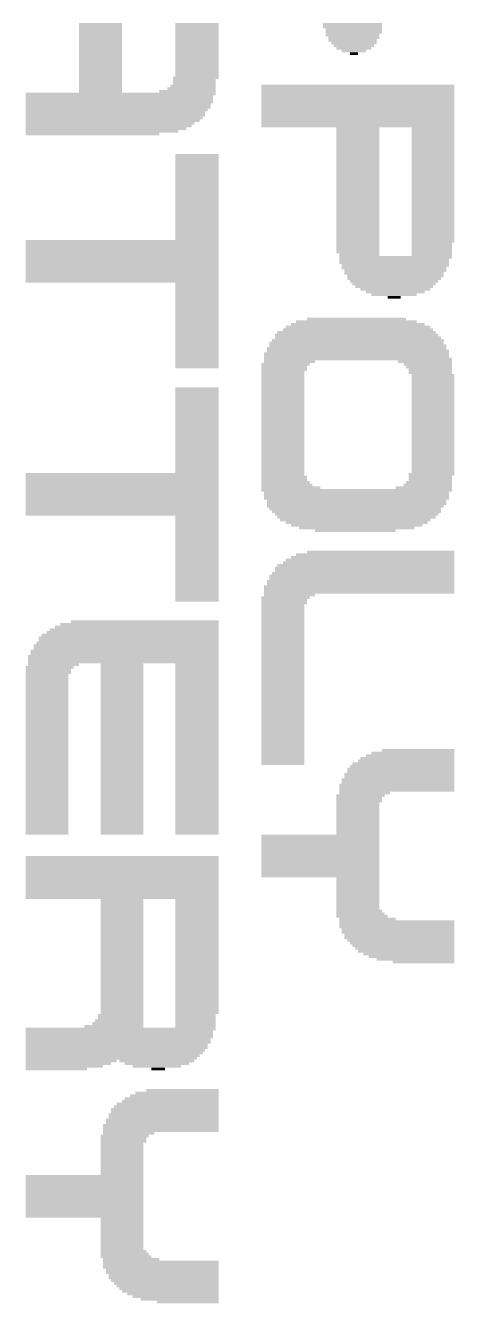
# Model space of a CAD drawing. Extents: x -50 to 50, y -28 to 28.
# Drawn here: x 28.35 to 31.74, y -10.15 to -0.05 of the extents above; entities that cross this region are included whole.
import ezdxf

# ---------------------------------------------------------------- set-up
doc = ezdxf.new("R2010")
doc.units = 0
doc.layers.add('200', color=132, linetype='CONTINUOUS')

# ---------------------------------------------------------------- blocks, each defined once
blk = doc.blocks.new('RECT')
blk.add_solid([(-0.5, -0.5), (0.5, -0.5), (-0.5, 0.5), (0.5, 0.5)])

msp = doc.modelspace()

# ---------------------------------------------------------------- block references
at = {"layer": '200'}
for p, xscale, yscale in [((28.9458, -0.0423), 0.3404, 0.0211), ((28.9458, -0.0635), 0.3404, 0.0213), ((28.9458, -0.0847), 0.3404, 0.0211), ((28.9458, -0.1058), 0.3404, 0.0211), ((29.7078, -0.0423), 0.3404, 0.0211), ((29.7078, -0.0635), 0.3404, 0.0213), ((29.7078, -0.0847), 0.3404, 0.0211), ((29.7078, -0.1058), 0.3404, 0.0211), ((30.9359, -0.0423), 0.4648, 0.0211), ((30.9359, -0.0635), 0.4648, 0.0213), ((30.9461, -0.0847), 0.4445, 0.0211), ((30.9461, -0.1058), 0.4445, 0.0211), ((28.9458, -0.127), 0.3404, 0.0213), ((28.9458, -0.1482), 0.3404, 0.0211), ((28.9458, -0.1693), 0.3404, 0.0211), ((28.9458, -0.1905), 0.3404, 0.0213), ((28.9458, -0.2117), 0.3404, 0.0211), ((29.7078, -0.127), 0.3404, 0.0213), ((29.7078, -0.1482), 0.3404, 0.0211), ((29.7078, -0.1693), 0.3404, 0.0211), ((29.7078, -0.1905), 0.3404, 0.0213), ((29.7078, -0.2117), 0.3404, 0.0211), ((30.9359, -0.127), 0.4242, 0.0213), ((30.9461, -0.1482), 0.4039, 0.0211), ((30.9347, -0.1693), 0.381, 0.0211), ((30.9461, -0.1905), 0.3581, 0.0213), ((30.9461, -0.2117), 0.3175, 0.0211), ((28.9458, -0.2328), 0.3404, 0.0211), ((28.9458, -0.254), 0.3404, 0.0213), ((28.9458, -0.2752), 0.3404, 0.0211), ((28.9458, -0.2963), 0.3404, 0.0211), ((29.7078, -0.2328), 0.3404, 0.0211), ((29.7078, -0.254), 0.3404, 0.0213), ((29.7078, -0.2752), 0.3404, 0.0211), ((29.7078, -0.2963), 0.3404, 0.0211), ((30.9461, -0.2328), 0.2769, 0.0211), ((30.9461, -0.254), 0.1905, 0.0213), ((30.9461, -0.2752), 0.0635, 0.0211), ((28.9458, -0.3175), 0.3404, 0.0213), ((28.9458, -0.3387), 0.3404, 0.0211), ((28.9458, -0.3598), 0.3404, 0.0211), ((28.9458, -0.381), 0.3404, 0.0213), ((28.9458, -0.4022), 0.3404, 0.0211), ((29.7078, -0.3175), 0.3404, 0.0213), ((29.7078, -0.3387), 0.3404, 0.0211), ((29.7078, -0.3598), 0.3404, 0.0211), ((29.7078, -0.381), 0.3404, 0.0213), ((29.7078, -0.4022), 0.3404, 0.0211), ((28.9458, -0.4233), 0.3404, 0.0211), ((28.9458, -0.4445), 0.3404, 0.0213), ((28.9458, -0.4657), 0.3404, 0.0211), ((28.9458, -0.4868), 0.3404, 0.0211), ((28.9458, -0.508), 0.3404, 0.0213), ((29.6977, -0.4657), 0.3607, 0.0211), ((29.6863, -0.4868), 0.3378, 0.0211), ((29.6863, -0.508), 0.3378, 0.0213), ((29.7078, -0.4233), 0.3404, 0.0211), ((29.7078, -0.4445), 0.3404, 0.0213), ((29.0944, -0.6138), 1.4808, 0.0211), ((29.1046, -0.5927), 1.5011, 0.0211), ((28.9458, -0.5292), 0.3404, 0.0211), ((28.9458, -0.5503), 0.3404, 0.0211), ((28.9458, -0.5715), 0.3404, 0.0213), ((29.6329, -0.5715), 0.4445, 0.0213), ((29.6647, -0.5503), 0.381, 0.0211), ((29.6761, -0.5292), 0.3581, 0.0211), ((30.9778, -0.5292), 1.524, 0.0211), ((30.9778, -0.5503), 1.524, 0.0211), ((30.9778, -0.5715), 1.524, 0.0213), ((30.9778, -0.5927), 1.524, 0.0211), ((30.9778, -0.6138), 1.524, 0.0211), ((29.0944, -0.635), 1.4808, 0.0213), ((29.0944, -0.6562), 1.4808, 0.0211), ((29.0843, -0.6773), 1.4605, 0.0211), ((29.0843, -0.6985), 1.4605, 0.0213), ((30.9778, -0.635), 1.524, 0.0213), ((30.9778, -0.6562), 1.524, 0.0211), ((30.9778, -0.6773), 1.524, 0.0211), ((30.9778, -0.6985), 1.524, 0.0213), ((29.0728, -0.7197), 1.4376, 0.0211), ((29.0525, -0.7832), 1.397, 0.0211), ((29.0627, -0.7408), 1.4173, 0.0211), ((29.0627, -0.762), 1.4173, 0.0213), ((29.0411, -0.8043), 1.3741, 0.0211), ((30.9778, -0.7197), 1.524, 0.0211), ((30.9778, -0.7408), 1.524, 0.0211), ((30.9778, -0.762), 1.524, 0.0213), ((30.9778, -0.7832), 1.524, 0.0211), ((30.9778, -0.8043), 1.524, 0.0211), ((29.0093, -0.8467), 1.3106, 0.0211), ((28.989, -0.8678), 1.27, 0.0211), ((28.8823, -0.9102), 1.0566, 0.0211), ((29.0208, -0.8255), 1.3335, 0.0213), ((28.9573, -0.889), 1.2065, 0.0213), ((30.9778, -0.8255), 1.524, 0.0213), ((30.9778, -0.8467), 1.524, 0.0211), ((30.9778, -0.8678), 0.3404, 0.0211), ((30.9778, -0.889), 0.3404, 0.0213), ((30.9778, -0.9102), 0.3404, 0.0211), ((31.5709, -0.8678), 0.3378, 0.0211), ((31.5709, -0.889), 0.3378, 0.0213), ((31.5709, -0.9102), 0.3378, 0.0211), ((30.9778, -0.9313), 0.3404, 0.0211), ((30.9778, -0.9525), 0.3404, 0.0213), ((30.9778, -0.9737), 0.3404, 0.0211), ((30.9778, -0.9948), 0.3404, 0.0211), ((30.9778, -1.016), 0.3404, 0.0213), ((31.5709, -0.9313), 0.3378, 0.0211), ((31.5709, -0.9525), 0.3378, 0.0213), ((31.5709, -0.9737), 0.3378, 0.0211), ((31.5709, -0.9948), 0.3378, 0.0211), ((31.5709, -1.016), 0.3378, 0.0213), ((29.7078, -1.0795), 0.3404, 0.0213), ((29.7078, -1.1007), 0.3404, 0.0211), ((30.9778, -1.0372), 0.3404, 0.0211), ((30.9778, -1.0583), 0.3404, 0.0211), ((30.9778, -1.0795), 0.3404, 0.0213), ((30.9778, -1.1007), 0.3404, 0.0211), ((31.5709, -1.0372), 0.3378, 0.0211), ((31.5709, -1.0583), 0.3378, 0.0211), ((31.5709, -1.0795), 0.3378, 0.0213), ((31.5709, -1.1007), 0.3378, 0.0211), ((29.7078, -1.1218), 0.3404, 0.0211), ((29.7078, -1.143), 0.3404, 0.0213), ((29.7078, -1.1642), 0.3404, 0.0211), ((29.7078, -1.1853), 0.3404, 0.0211), ((29.7078, -1.2065), 0.3404, 0.0213), ((30.9778, -1.1218), 0.3404, 0.0211), ((30.9778, -1.143), 0.3404, 0.0213), ((30.9778, -1.1642), 0.3404, 0.0211), ((30.9778, -1.1853), 0.3404, 0.0211), ((30.9778, -1.2065), 0.3404, 0.0213), ((31.5709, -1.1218), 0.3378, 0.0211), ((31.5709, -1.143), 0.3378, 0.0213), ((31.5709, -1.1642), 0.3378, 0.0211), ((31.5709, -1.1853), 0.3378, 0.0211), ((31.5709, -1.2065), 0.3378, 0.0213), ((29.7078, -1.2277), 0.3404, 0.0211), ((29.7078, -1.2488), 0.3404, 0.0211), ((29.7078, -1.27), 0.3404, 0.0213), ((29.7078, -1.2912), 0.3404, 0.0211), ((29.7078, -1.3123), 0.3404, 0.0211), ((30.9778, -1.2277), 0.3404, 0.0211), ((30.9778, -1.2488), 0.3404, 0.0211), ((30.9778, -1.27), 0.3404, 0.0213), ((30.9778, -1.2912), 0.3404, 0.0211), ((30.9778, -1.3123), 0.3404, 0.0211), ((31.5709, -1.2277), 0.3378, 0.0211), ((31.5709, -1.2488), 0.3378, 0.0211), ((31.5709, -1.27), 0.3378, 0.0213), ((31.5709, -1.2912), 0.3378, 0.0211), ((31.5709, -1.3123), 0.3378, 0.0211), ((29.7078, -1.3335), 0.3404, 0.0213), ((29.7078, -1.3547), 0.3404, 0.0211), ((29.7078, -1.3758), 0.3404, 0.0211), ((29.7078, -1.397), 0.3404, 0.0213), ((29.7078, -1.4182), 0.3404, 0.0211), ((30.9778, -1.3335), 0.3404, 0.0213), ((30.9778, -1.3547), 0.3404, 0.0211), ((30.9778, -1.3758), 0.3404, 0.0211), ((30.9778, -1.397), 0.3404, 0.0213), ((30.9778, -1.4182), 0.3404, 0.0211), ((31.5709, -1.3335), 0.3378, 0.0213), ((31.5709, -1.3547), 0.3378, 0.0211), ((31.5709, -1.3758), 0.3378, 0.0211), ((31.5709, -1.397), 0.3378, 0.0213), ((31.5709, -1.4182), 0.3378, 0.0211), ((29.7078, -1.4393), 0.3404, 0.0211), ((29.7078, -1.4605), 0.3404, 0.0213), ((29.7078, -1.4817), 0.3404, 0.0211), ((29.7078, -1.5028), 0.3404, 0.0211), ((29.7078, -1.524), 0.3404, 0.0213), ((30.9778, -1.4393), 0.3404, 0.0211), ((30.9778, -1.4605), 0.3404, 0.0213), ((30.9778, -1.4817), 0.3404, 0.0211), ((30.9778, -1.5028), 0.3404, 0.0211), ((30.9778, -1.524), 0.3404, 0.0213), ((31.5709, -1.4393), 0.3378, 0.0211), ((31.5709, -1.4605), 0.3378, 0.0213), ((31.5709, -1.4817), 0.3378, 0.0211), ((31.5709, -1.5028), 0.3378, 0.0211), ((31.5709, -1.524), 0.3378, 0.0213), ((29.7078, -1.5452), 0.3404, 0.0211), ((29.7078, -1.5663), 0.3404, 0.0211), ((29.7078, -1.5875), 0.3404, 0.0213), ((29.7078, -1.6087), 0.3404, 0.0211), ((30.9778, -1.5452), 0.3404, 0.0211), ((30.9778, -1.5663), 0.3404, 0.0211), ((30.9778, -1.5875), 0.3404, 0.0213), ((30.9778, -1.6087), 0.3404, 0.0211), ((31.5709, -1.5452), 0.3378, 0.0211), ((31.5709, -1.5663), 0.3378, 0.0211), ((31.5709, -1.5875), 0.3378, 0.0213), ((31.5709, -1.6087), 0.3378, 0.0211), ((29.7078, -1.6298), 0.3404, 0.0211), ((29.7078, -1.651), 0.3404, 0.0213), ((29.7078, -1.6722), 0.3404, 0.0211), ((29.7078, -1.6933), 0.3404, 0.0211), ((29.7078, -1.7145), 0.3404, 0.0213), ((30.9778, -1.6298), 0.3404, 0.0211), ((30.9778, -1.651), 0.3404, 0.0213), ((30.9778, -1.6722), 0.3404, 0.0211), ((30.9778, -1.6933), 0.3404, 0.0211), ((30.9778, -1.7145), 0.3404, 0.0213), ((31.5709, -1.6298), 0.3378, 0.0211), ((31.5709, -1.651), 0.3378, 0.0213), ((31.5709, -1.6722), 0.3378, 0.0211), ((31.5709, -1.6933), 0.3378, 0.0211), ((31.5709, -1.7145), 0.3378, 0.0213), ((29.116, -1.7568), 1.524, 0.0211), ((29.116, -1.778), 1.524, 0.0213), ((29.116, -1.7992), 1.524, 0.0211), ((29.116, -1.8203), 1.524, 0.0211), ((29.7078, -1.7357), 0.3404, 0.0211), ((30.9778, -1.7357), 0.3404, 0.0211), ((30.9778, -1.7568), 0.3404, 0.0211), ((30.9778, -1.778), 0.3404, 0.0213), ((30.9778, -1.7992), 0.3404, 0.0211), ((30.9778, -1.8203), 0.3404, 0.0211), ((31.5709, -1.7357), 0.3378, 0.0211), ((31.5709, -1.7568), 0.3378, 0.0211), ((31.5608, -1.778), 0.3175, 0.0213), ((31.5608, -1.7992), 0.3175, 0.0211), ((31.5608, -1.8203), 0.3175, 0.0211), ((29.116, -1.8415), 1.524, 0.0213), ((29.116, -1.8627), 1.524, 0.0211), ((29.116, -1.8838), 1.524, 0.0211), ((29.116, -1.905), 1.524, 0.0213), ((29.116, -1.9262), 1.524, 0.0211), ((30.9778, -1.8415), 0.3404, 0.0213), ((30.9893, -1.8627), 0.3175, 0.0211), ((31.275, -1.8838), 0.889, 0.0211), ((31.2636, -1.905), 0.8661, 0.0213), ((31.2636, -1.9262), 0.8661, 0.0211), ((31.5608, -1.8415), 0.3175, 0.0213), ((31.5608, -1.8627), 0.3175, 0.0211), ((29.116, -1.9473), 1.524, 0.0211), ((29.116, -1.9685), 1.524, 0.0213), ((29.116, -1.9897), 1.524, 0.0211), ((29.116, -2.0108), 1.524, 0.0211), ((31.2738, -1.9473), 0.8458, 0.0211), ((31.2636, -1.9685), 0.8255, 0.0213), ((31.2738, -1.9897), 0.8052, 0.0211), ((31.2636, -2.0108), 0.7849, 0.0211), ((29.116, -2.032), 1.524, 0.0213), ((29.116, -2.0532), 1.524, 0.0211), ((29.116, -2.0743), 1.524, 0.0211), ((29.7078, -2.0955), 0.3404, 0.0213), ((29.7078, -2.1167), 0.3404, 0.0211), ((31.275, -2.032), 0.762, 0.0213), ((31.2636, -2.0532), 0.7391, 0.0211), ((31.2636, -2.0743), 0.6985, 0.0211), ((31.2636, -2.0955), 0.6579, 0.0213), ((31.2636, -2.1167), 0.6121, 0.0211), ((29.7078, -2.1378), 0.3404, 0.0211), ((29.7078, -2.159), 0.3404, 0.0213), ((29.7078, -2.1802), 0.3404, 0.0211), ((29.7078, -2.2013), 0.3404, 0.0211), ((29.7078, -2.2225), 0.3404, 0.0213), ((31.2738, -2.1378), 0.5512, 0.0211), ((31.2738, -2.159), 0.4648, 0.0213), ((31.2636, -2.1802), 0.3581, 0.0211), ((31.2636, -2.2013), 0.1041, 0.0211), ((29.7078, -2.2437), 0.3404, 0.0211), ((29.7078, -2.2648), 0.3404, 0.0211), ((29.7078, -2.286), 0.3404, 0.0213), ((29.7078, -2.3072), 0.3404, 0.0211), ((29.7078, -2.3283), 0.3404, 0.0211), ((29.7078, -2.3495), 0.3404, 0.0213), ((29.7078, -2.3707), 0.3404, 0.0211), ((29.7078, -2.3918), 0.3404, 0.0211), ((29.7078, -2.413), 0.3404, 0.0213), ((30.9778, -2.413), 1.0566, 0.0213), ((30.9664, -2.3918), 0.9525, 0.0211), ((30.9677, -2.3707), 0.7823, 0.0211), ((29.7078, -2.4342), 0.3404, 0.0211), ((29.7078, -2.4553), 0.3404, 0.0211), ((29.7078, -2.4765), 0.3404, 0.0213), ((29.7078, -2.4977), 0.3404, 0.0211), ((29.7078, -2.5188), 0.3404, 0.0211), ((30.9677, -2.4977), 1.2903, 0.0211), ((30.9778, -2.5188), 1.3106, 0.0211), ((30.9677, -2.4765), 1.2497, 0.0213), ((30.9778, -2.4553), 1.1836, 0.0211), ((30.9778, -2.4342), 1.143, 0.0211), ((29.7078, -2.54), 0.3404, 0.0213), ((29.7078, -2.5612), 0.3404, 0.0211), ((29.7078, -2.5823), 0.3404, 0.0211), ((29.7078, -2.6035), 0.3404, 0.0213), ((29.7078, -2.6247), 0.3404, 0.0211), ((30.9778, -2.6247), 1.4376, 0.0211), ((30.9677, -2.6035), 1.4173, 0.0213), ((30.9778, -2.5823), 1.397, 0.0211), ((30.9677, -2.5612), 1.3767, 0.0211), ((30.9778, -2.54), 1.3564, 0.0213), ((29.7078, -2.6458), 0.3404, 0.0211), ((29.7078, -2.667), 0.3404, 0.0213), ((29.7078, -2.6882), 0.3404, 0.0211), ((29.7078, -2.7093), 0.3404, 0.0211), ((29.7078, -2.7305), 0.3404, 0.0213), ((30.4063, -2.7305), 0.381, 0.0213), ((30.9664, -2.6458), 1.4605, 0.0211), ((30.9664, -2.667), 1.4605, 0.0213), ((30.9778, -2.6882), 1.4834, 0.0211), ((30.4381, -2.7093), 0.4039, 0.0211), ((31.5074, -2.7093), 0.4242, 0.0211), ((31.529, -2.7305), 0.381, 0.0213), ((29.7078, -2.7517), 0.3404, 0.0211), ((30.3962, -2.7517), 0.3607, 0.0211), ((30.3962, -2.7728), 0.3607, 0.0211), ((30.3848, -2.794), 0.3378, 0.0213), ((30.3848, -2.8152), 0.3378, 0.0211), ((30.3848, -2.8363), 0.3378, 0.0211), ((31.5392, -2.7517), 0.3607, 0.0211), ((31.5493, -2.7728), 0.3404, 0.0211), ((31.5493, -2.794), 0.3404, 0.0213), ((31.5709, -2.8152), 0.3378, 0.0211), ((31.5709, -2.8363), 0.3378, 0.0211), ((29.7078, -2.921), 0.3404, 0.0213), ((30.3848, -2.8575), 0.3378, 0.0213), ((30.3848, -2.8787), 0.3378, 0.0211), ((30.3848, -2.8998), 0.3378, 0.0211), ((30.3848, -2.921), 0.3378, 0.0213), ((31.5709, -2.8575), 0.3378, 0.0213), ((31.5709, -2.8787), 0.3378, 0.0211), ((31.5709, -2.8998), 0.3378, 0.0211), ((31.5709, -2.921), 0.3378, 0.0213), ((29.7078, -2.9422), 0.3404, 0.0211), ((29.7078, -2.9633), 0.3404, 0.0211), ((29.7078, -2.9845), 0.3404, 0.0213), ((29.7078, -3.0057), 0.3404, 0.0211), ((29.7078, -3.0268), 0.3404, 0.0211), ((30.3848, -2.9422), 0.3378, 0.0211), ((30.3848, -2.9633), 0.3378, 0.0211), ((30.3848, -2.9845), 0.3378, 0.0213), ((30.3848, -3.0057), 0.3378, 0.0211), ((30.3848, -3.0268), 0.3378, 0.0211), ((31.5709, -2.9422), 0.3378, 0.0211), ((31.5709, -2.9633), 0.3378, 0.0211), ((31.5709, -2.9845), 0.3378, 0.0213), ((31.5709, -3.0057), 0.3378, 0.0211), ((31.5709, -3.0268), 0.3378, 0.0211), ((29.7078, -3.048), 0.3404, 0.0213), ((29.7078, -3.0692), 0.3404, 0.0211), ((29.7078, -3.0903), 0.3404, 0.0211), ((29.7078, -3.1115), 0.3404, 0.0213), ((29.7078, -3.1327), 0.3404, 0.0211), ((30.3848, -3.048), 0.3378, 0.0213), ((30.3848, -3.0692), 0.3378, 0.0211), ((30.3848, -3.0903), 0.3378, 0.0211), ((30.3848, -3.1115), 0.3378, 0.0213), ((30.3848, -3.1327), 0.3378, 0.0211), ((31.5709, -3.048), 0.3378, 0.0213), ((31.5709, -3.0692), 0.3378, 0.0211), ((31.5709, -3.0903), 0.3378, 0.0211), ((31.5709, -3.1115), 0.3378, 0.0213), ((31.5709, -3.1327), 0.3378, 0.0211), ((29.7078, -3.1538), 0.3404, 0.0211), ((29.7078, -3.175), 0.3404, 0.0213), ((29.7078, -3.1962), 0.3404, 0.0211), ((29.7078, -3.2173), 0.3404, 0.0211), ((29.7078, -3.2385), 0.3404, 0.0213), ((30.3848, -3.1538), 0.3378, 0.0211), ((30.3848, -3.175), 0.3378, 0.0213), ((30.3848, -3.1962), 0.3378, 0.0211), ((30.3848, -3.2173), 0.3378, 0.0211), ((30.3848, -3.2385), 0.3378, 0.0213), ((31.5709, -3.1538), 0.3378, 0.0211), ((31.5709, -3.175), 0.3378, 0.0213), ((31.5709, -3.1962), 0.3378, 0.0211), ((31.5709, -3.2173), 0.3378, 0.0211), ((31.5709, -3.2385), 0.3378, 0.0213), ((29.7078, -3.2597), 0.3404, 0.0211), ((29.7078, -3.2808), 0.3404, 0.0211), ((29.7078, -3.302), 0.3404, 0.0213), ((29.7078, -3.3232), 0.3404, 0.0211), ((30.3848, -3.2597), 0.3378, 0.0211), ((30.3848, -3.2808), 0.3378, 0.0211), ((30.3848, -3.302), 0.3378, 0.0213), ((30.3848, -3.3232), 0.3378, 0.0211), ((31.5709, -3.2597), 0.3378, 0.0211), ((31.5709, -3.2808), 0.3378, 0.0211), ((31.5709, -3.302), 0.3378, 0.0213), ((31.5709, -3.3232), 0.3378, 0.0211), ((29.7078, -3.3443), 0.3404, 0.0211), ((29.7078, -3.3655), 0.3404, 0.0213), ((29.7078, -3.3867), 0.3404, 0.0211), ((29.7078, -3.4078), 0.3404, 0.0211), ((29.7078, -3.429), 0.3404, 0.0213), ((30.3848, -3.3443), 0.3378, 0.0211), ((30.3848, -3.3655), 0.3378, 0.0213), ((30.3848, -3.3867), 0.3378, 0.0211), ((30.3848, -3.4078), 0.3378, 0.0211), ((30.3848, -3.429), 0.3378, 0.0213), ((31.5709, -3.3443), 0.3378, 0.0211), ((31.5709, -3.3655), 0.3378, 0.0213), ((31.5709, -3.3867), 0.3378, 0.0211), ((31.5709, -3.4078), 0.3378, 0.0211), ((31.5709, -3.429), 0.3378, 0.0213), ((29.7078, -3.4502), 0.3404, 0.0211), ((29.7078, -3.4713), 0.3404, 0.0211), ((29.7078, -3.4925), 0.3404, 0.0213), ((29.7078, -3.5137), 0.3404, 0.0211), ((29.7078, -3.5348), 0.3404, 0.0211), ((30.3848, -3.4502), 0.3378, 0.0211), ((30.3848, -3.4713), 0.3378, 0.0211), ((30.3848, -3.4925), 0.3378, 0.0213), ((30.3848, -3.5137), 0.3378, 0.0211), ((30.3848, -3.5348), 0.3378, 0.0211), ((31.5709, -3.4502), 0.3378, 0.0211), ((31.5709, -3.4713), 0.3378, 0.0211), ((31.5709, -3.4925), 0.3378, 0.0213), ((31.5709, -3.5137), 0.3378, 0.0211), ((31.5709, -3.5348), 0.3378, 0.0211), ((29.116, -3.5983), 1.524, 0.0211), ((29.116, -3.6195), 1.524, 0.0213), ((29.116, -3.6407), 1.524, 0.0211), ((29.7078, -3.556), 0.3404, 0.0213), ((29.7078, -3.5772), 0.3404, 0.0211), ((30.3962, -3.6195), 0.3607, 0.0213), ((30.3962, -3.6407), 0.3607, 0.0211), ((30.3848, -3.556), 0.3378, 0.0213), ((30.3848, -3.5772), 0.3378, 0.0211), ((30.3848, -3.5983), 0.3378, 0.0211), ((31.5595, -3.5983), 0.3607, 0.0211), ((31.5493, -3.6195), 0.3404, 0.0213), ((31.5493, -3.6407), 0.3404, 0.0211), ((31.5709, -3.556), 0.3378, 0.0213), ((31.5709, -3.5772), 0.3378, 0.0211), ((29.116, -3.6618), 1.524, 0.0211), ((29.116, -3.683), 1.524, 0.0213), ((29.116, -3.7042), 1.524, 0.0211), ((29.116, -3.7253), 1.524, 0.0211), ((30.4063, -3.6618), 0.381, 0.0211), ((30.4165, -3.683), 0.4013, 0.0213), ((30.9677, -3.7253), 1.5037, 0.0211), ((30.4483, -3.7042), 0.4648, 0.0211), ((31.4973, -3.7042), 0.4445, 0.0211), ((31.529, -3.683), 0.381, 0.0213), ((31.5392, -3.6618), 0.3607, 0.0211), ((29.116, -3.7465), 1.524, 0.0213), ((29.116, -3.7677), 1.524, 0.0211), ((29.116, -3.7888), 1.524, 0.0211), ((29.116, -3.81), 1.524, 0.0213), ((29.116, -3.8312), 1.524, 0.0211), ((30.9664, -3.7465), 1.4605, 0.0213), ((30.9664, -3.7677), 1.4605, 0.0211), ((30.9664, -3.7888), 1.4605, 0.0211), ((30.9677, -3.81), 1.4173, 0.0213), ((30.9677, -3.8312), 1.4173, 0.0211), ((29.116, -3.8523), 1.524, 0.0211), ((29.116, -3.8735), 1.524, 0.0213), ((29.116, -3.8947), 1.524, 0.0211), ((29.116, -3.9158), 1.524, 0.0211), ((29.7078, -3.937), 0.3404, 0.0213), ((30.9575, -3.8523), 1.397, 0.0211), ((30.9563, -3.8735), 1.3538, 0.0213), ((30.9664, -3.8947), 1.3335, 0.0211), ((30.9677, -3.9158), 1.2903, 0.0211), ((30.9677, -3.937), 1.2497, 0.0213), ((29.7078, -3.9582), 0.3404, 0.0211), ((29.7078, -3.9793), 0.3404, 0.0211), ((29.7078, -4.0005), 0.3404, 0.0213), ((29.7078, -4.0217), 0.3404, 0.0211), ((29.7078, -4.0428), 0.3404, 0.0211), ((30.9563, -3.9582), 1.1862, 0.0211), ((30.9677, -3.9793), 1.1227, 0.0211), ((30.9677, -4.0005), 1.0363, 0.0213), ((30.9677, -4.0217), 0.9093, 0.0211), ((30.9575, -4.0428), 0.635, 0.0211), ((29.7078, -4.064), 0.3404, 0.0213), ((29.7078, -4.0852), 0.3404, 0.0211), ((29.7078, -4.1063), 0.3404, 0.0211), ((29.7078, -4.1275), 0.3404, 0.0213), ((29.7078, -4.1487), 0.3404, 0.0211), ((29.7078, -4.1698), 0.3404, 0.0211), ((29.7078, -4.191), 0.3404, 0.0213), ((29.7078, -4.2122), 0.3404, 0.0211), ((29.7078, -4.2333), 0.3404, 0.0211), ((31.115, -4.2333), 1.2497, 0.0211), ((31.1582, -4.2122), 1.1633, 0.0211), ((29.7078, -4.2545), 0.3404, 0.0213), ((29.7078, -4.2757), 0.3404, 0.0211), ((29.7078, -4.2968), 0.3404, 0.0211), ((29.7078, -4.318), 0.3404, 0.0213), ((29.7078, -4.3392), 0.3404, 0.0211), ((31.0312, -4.3392), 1.4173, 0.0211), ((31.0413, -4.318), 1.397, 0.0213), ((31.0629, -4.2968), 1.3538, 0.0211), ((31.0731, -4.2757), 1.3335, 0.0211), ((31.0947, -4.2545), 1.2903, 0.0213), ((29.7078, -4.3603), 0.3404, 0.0211), ((29.7078, -4.3815), 0.3404, 0.0213), ((29.7078, -4.4027), 0.3404, 0.0211), ((29.7078, -4.4238), 0.3404, 0.0211), ((29.7078, -4.445), 0.3404, 0.0213), ((30.9994, -4.445), 1.4808, 0.0213), ((31.0096, -4.4027), 1.4605, 0.0211), ((31.0096, -4.4238), 1.4605, 0.0211), ((31.0198, -4.3815), 1.4402, 0.0213), ((31.0312, -4.3603), 1.4173, 0.0211), ((29.7078, -4.4662), 0.3404, 0.0211), ((29.7078, -4.4873), 0.3404, 0.0211), ((29.7078, -4.5085), 0.3404, 0.0213), ((29.7078, -4.5297), 0.3404, 0.0211), ((29.7078, -4.5508), 0.3404, 0.0211), ((30.988, -4.4873), 1.5037, 0.0211), ((30.988, -4.5085), 1.5037, 0.0213), ((30.988, -4.5297), 1.5037, 0.0211), ((30.4381, -4.5508), 0.4039, 0.0211), ((30.9994, -4.4662), 1.4808, 0.0211), ((29.7078, -4.572), 0.3404, 0.0213), ((29.7078, -4.5932), 0.3404, 0.0211), ((30.4063, -4.572), 0.381, 0.0213), ((30.3962, -4.5932), 0.3607, 0.0211), ((30.3962, -4.6143), 0.3607, 0.0211), ((30.3848, -4.6355), 0.3378, 0.0213), ((30.3848, -4.6567), 0.3378, 0.0211), ((30.3848, -4.6778), 0.3378, 0.0211), ((30.3848, -4.699), 0.3378, 0.0213), ((30.3848, -4.7202), 0.3378, 0.0211), ((30.3848, -4.7413), 0.3378, 0.0211), ((29.1998, -4.8472), 1.3564, 0.0211), ((29.2113, -4.826), 1.3335, 0.0213), ((29.2316, -4.8048), 1.2929, 0.0211), ((29.2532, -4.7837), 1.2497, 0.0211), ((29.2951, -4.7625), 1.1659, 0.0213), ((30.3848, -4.7625), 0.3378, 0.0213), ((30.3848, -4.7837), 0.3378, 0.0211), ((30.3848, -4.8048), 0.3378, 0.0211), ((30.3848, -4.826), 0.3378, 0.0213), ((30.3848, -4.8472), 0.3378, 0.0211), ((29.1478, -4.953), 1.4605, 0.0213), ((29.1579, -4.9318), 1.4402, 0.0211), ((29.1681, -4.8895), 1.4199, 0.0213), ((29.1681, -4.9107), 1.4199, 0.0211), ((29.1795, -4.8683), 1.397, 0.0211), ((30.3848, -4.8683), 0.3378, 0.0211), ((30.3848, -4.8895), 0.3378, 0.0213), ((30.3848, -4.9107), 0.3378, 0.0211), ((30.3848, -4.9318), 0.3378, 0.0211), ((30.3848, -4.953), 0.3378, 0.0213), ((29.1262, -5.0377), 1.5037, 0.0211), ((29.1262, -5.0588), 1.5037, 0.0211), ((29.1363, -4.9953), 1.4834, 0.0211), ((29.1363, -5.0165), 1.4834, 0.0213), ((29.1478, -4.9742), 1.4605, 0.0211), ((30.3848, -4.9742), 0.3378, 0.0211), ((30.3848, -4.9953), 0.3378, 0.0211), ((30.3848, -5.0165), 0.3378, 0.0213), ((30.3848, -5.0377), 0.3378, 0.0211), ((30.3848, -5.0588), 0.3378, 0.0211), ((28.5445, -5.1223), 0.381, 0.0211), ((28.5331, -5.1435), 0.3581, 0.0213), ((29.1262, -5.08), 1.5037, 0.0213), ((28.575, -5.1012), 0.4013, 0.0211), ((29.1148, -5.1012), 0.3378, 0.0211), ((29.1148, -5.1223), 0.3378, 0.0211), ((29.1148, -5.1435), 0.3378, 0.0213), ((29.7078, -5.1012), 0.3404, 0.0211), ((29.7078, -5.1223), 0.3404, 0.0211), ((29.7078, -5.1435), 0.3404, 0.0213), ((30.3848, -5.08), 0.3378, 0.0213), ((30.3848, -5.1012), 0.3378, 0.0211), ((30.3848, -5.1223), 0.3378, 0.0211), ((30.3848, -5.1435), 0.3378, 0.0213), ((28.5229, -5.1858), 0.3378, 0.0211), ((28.5229, -5.207), 0.3378, 0.0213), ((28.5229, -5.2282), 0.3378, 0.0211), ((28.5229, -5.2493), 0.3378, 0.0211), ((28.5331, -5.1647), 0.3581, 0.0211), ((29.1148, -5.1647), 0.3378, 0.0211), ((29.1148, -5.1858), 0.3378, 0.0211), ((29.1148, -5.207), 0.3378, 0.0213), ((29.1148, -5.2282), 0.3378, 0.0211), ((29.1148, -5.2493), 0.3378, 0.0211), ((29.7078, -5.1647), 0.3404, 0.0211), ((29.7078, -5.1858), 0.3404, 0.0211), ((29.7078, -5.207), 0.3404, 0.0213), ((29.7078, -5.2282), 0.3404, 0.0211), ((29.7078, -5.2493), 0.3404, 0.0211), ((30.3848, -5.1647), 0.3378, 0.0211), ((30.3848, -5.1858), 0.3378, 0.0211), ((30.3848, -5.207), 0.3378, 0.0213), ((30.3848, -5.2282), 0.3378, 0.0211), ((30.3848, -5.2493), 0.3378, 0.0211), ((28.5229, -5.2705), 0.3378, 0.0213), ((28.5229, -5.2917), 0.3378, 0.0211), ((28.5229, -5.3128), 0.3378, 0.0211), ((28.5229, -5.334), 0.3378, 0.0213), ((28.5229, -5.3552), 0.3378, 0.0211), ((29.1148, -5.2705), 0.3378, 0.0213), ((29.1148, -5.2917), 0.3378, 0.0211), ((29.1148, -5.3128), 0.3378, 0.0211), ((29.1148, -5.334), 0.3378, 0.0213), ((29.1148, -5.3552), 0.3378, 0.0211), ((29.7078, -5.2705), 0.3404, 0.0213), ((29.7078, -5.2917), 0.3404, 0.0211), ((29.7078, -5.3128), 0.3404, 0.0211), ((29.7078, -5.334), 0.3404, 0.0213), ((29.7078, -5.3552), 0.3404, 0.0211), ((30.3848, -5.2705), 0.3378, 0.0213), ((30.3848, -5.2917), 0.3378, 0.0211), ((30.3848, -5.3128), 0.3378, 0.0211), ((30.3848, -5.334), 0.3378, 0.0213), ((30.3848, -5.3552), 0.3378, 0.0211), ((28.5229, -5.3763), 0.3378, 0.0211), ((28.5229, -5.3975), 0.3378, 0.0213), ((28.5229, -5.4187), 0.3378, 0.0211), ((28.5229, -5.4398), 0.3378, 0.0211), ((28.5229, -5.461), 0.3378, 0.0213), ((29.1148, -5.3763), 0.3378, 0.0211), ((29.1148, -5.3975), 0.3378, 0.0213), ((29.1148, -5.4187), 0.3378, 0.0211), ((29.1148, -5.4398), 0.3378, 0.0211), ((29.1148, -5.461), 0.3378, 0.0213), ((29.7078, -5.3763), 0.3404, 0.0211), ((29.7078, -5.3975), 0.3404, 0.0213), ((29.7078, -5.4187), 0.3404, 0.0211), ((29.7078, -5.4398), 0.3404, 0.0211), ((29.7078, -5.461), 0.3404, 0.0213), ((30.3848, -5.3763), 0.3378, 0.0211), ((30.3848, -5.3975), 0.3378, 0.0213), ((30.3848, -5.4187), 0.3378, 0.0211), ((30.3848, -5.4398), 0.3378, 0.0211), ((30.3848, -5.461), 0.3378, 0.0213), ((28.5229, -5.4822), 0.3378, 0.0211), ((28.5229, -5.5033), 0.3378, 0.0211), ((28.5229, -5.5245), 0.3378, 0.0213), ((28.5229, -5.5457), 0.3378, 0.0211), ((29.1148, -5.4822), 0.3378, 0.0211), ((29.1148, -5.5033), 0.3378, 0.0211), ((29.1148, -5.5245), 0.3378, 0.0213), ((29.1148, -5.5457), 0.3378, 0.0211), ((29.7078, -5.4822), 0.3404, 0.0211), ((29.7078, -5.5033), 0.3404, 0.0211), ((29.7078, -5.5245), 0.3404, 0.0213), ((29.7078, -5.5457), 0.3404, 0.0211), ((30.3848, -5.4822), 0.3378, 0.0211), ((30.3848, -5.5033), 0.3378, 0.0211), ((30.3848, -5.5245), 0.3378, 0.0213), ((30.3848, -5.5457), 0.3378, 0.0211), ((28.5229, -5.5668), 0.3378, 0.0211), ((28.5229, -5.588), 0.3378, 0.0213), ((28.5229, -5.6092), 0.3378, 0.0211), ((28.5229, -5.6303), 0.3378, 0.0211), ((28.5229, -5.6515), 0.3378, 0.0213), ((29.1148, -5.5668), 0.3378, 0.0211), ((29.1148, -5.588), 0.3378, 0.0213), ((29.1148, -5.6092), 0.3378, 0.0211), ((29.1148, -5.6303), 0.3378, 0.0211), ((29.1148, -5.6515), 0.3378, 0.0213), ((29.7078, -5.5668), 0.3404, 0.0211), ((29.7078, -5.588), 0.3404, 0.0213), ((29.7078, -5.6092), 0.3404, 0.0211), ((29.7078, -5.6303), 0.3404, 0.0211), ((29.7078, -5.6515), 0.3404, 0.0213), ((30.3848, -5.5668), 0.3378, 0.0211), ((30.3848, -5.588), 0.3378, 0.0213), ((30.3848, -5.6092), 0.3378, 0.0211), ((30.3848, -5.6303), 0.3378, 0.0211), ((30.3848, -5.6515), 0.3378, 0.0213), ((28.5229, -5.6727), 0.3378, 0.0211), ((28.5229, -5.6938), 0.3378, 0.0211), ((28.5229, -5.715), 0.3378, 0.0213), ((28.5229, -5.7362), 0.3378, 0.0211), ((28.5229, -5.7573), 0.3378, 0.0211), ((29.1148, -5.6727), 0.3378, 0.0211), ((29.1148, -5.6938), 0.3378, 0.0211), ((29.1148, -5.715), 0.3378, 0.0213), ((29.1148, -5.7362), 0.3378, 0.0211), ((29.1148, -5.7573), 0.3378, 0.0211), ((29.7078, -5.6727), 0.3404, 0.0211), ((29.7078, -5.6938), 0.3404, 0.0211), ((29.7078, -5.715), 0.3404, 0.0213), ((29.7078, -5.7362), 0.3404, 0.0211), ((29.7078, -5.7573), 0.3404, 0.0211), ((30.3848, -5.6727), 0.3378, 0.0211), ((30.3848, -5.6938), 0.3378, 0.0211), ((30.3848, -5.715), 0.3378, 0.0213), ((30.3848, -5.7362), 0.3378, 0.0211), ((30.3848, -5.7573), 0.3378, 0.0211), ((28.5229, -5.7785), 0.3378, 0.0213), ((28.5229, -5.7997), 0.3378, 0.0211), ((28.5229, -5.8208), 0.3378, 0.0211), ((28.5229, -5.842), 0.3378, 0.0213), ((28.5229, -5.8632), 0.3378, 0.0211), ((29.1148, -5.7785), 0.3378, 0.0213), ((29.1148, -5.7997), 0.3378, 0.0211), ((29.1148, -5.8208), 0.3378, 0.0211), ((29.1148, -5.842), 0.3378, 0.0213), ((29.1148, -5.8632), 0.3378, 0.0211), ((29.7078, -5.7785), 0.3404, 0.0213), ((29.7078, -5.7997), 0.3404, 0.0211), ((29.7078, -5.8208), 0.3404, 0.0211), ((29.7078, -5.842), 0.3404, 0.0213), ((29.7078, -5.8632), 0.3404, 0.0211), ((30.3848, -5.7785), 0.3378, 0.0213), ((30.3848, -5.7997), 0.3378, 0.0211), ((30.3848, -5.8208), 0.3378, 0.0211), ((30.3848, -5.842), 0.3378, 0.0213), ((30.3848, -5.8632), 0.3378, 0.0211), ((31.3588, -5.8632), 0.762, 0.0211), ((31.369, -5.842), 0.7417, 0.0213), ((31.3906, -5.8208), 0.6985, 0.0211), ((31.4122, -5.7997), 0.6553, 0.0211), ((31.4541, -5.7785), 0.5715, 0.0213), ((28.5229, -5.8843), 0.3378, 0.0211), ((28.5229, -5.9055), 0.3378, 0.0213), ((28.5229, -5.9267), 0.3378, 0.0211), ((28.5229, -5.9478), 0.3378, 0.0211), ((29.1148, -5.8843), 0.3378, 0.0211), ((29.1148, -5.9055), 0.3378, 0.0213), ((29.1148, -5.9267), 0.3378, 0.0211), ((29.1148, -5.9478), 0.3378, 0.0211), ((29.7078, -5.8843), 0.3404, 0.0211), ((29.7078, -5.9055), 0.3404, 0.0213), ((29.7078, -5.9267), 0.3404, 0.0211), ((29.7078, -5.9478), 0.3404, 0.0211), ((30.3848, -5.8843), 0.3378, 0.0211), ((31.3169, -5.9267), 0.8458, 0.0211), ((31.3169, -5.9478), 0.8458, 0.0211), ((31.3271, -5.9055), 0.8255, 0.0213), ((31.3373, -5.8843), 0.8052, 0.0211), ((28.5229, -5.969), 0.3378, 0.0213), ((28.5229, -5.9902), 0.3378, 0.0211), ((28.5229, -6.0113), 0.3378, 0.0211), ((28.5229, -6.0325), 0.3378, 0.0213), ((28.5229, -6.0537), 0.3378, 0.0211), ((29.1148, -5.969), 0.3378, 0.0213), ((29.1148, -5.9902), 0.3378, 0.0211), ((29.1148, -6.0113), 0.3378, 0.0211), ((29.1148, -6.0325), 0.3378, 0.0213), ((29.1148, -6.0537), 0.3378, 0.0211), ((29.7078, -5.969), 0.3404, 0.0213), ((29.7078, -5.9902), 0.3404, 0.0211), ((29.7078, -6.0113), 0.3404, 0.0211), ((29.7078, -6.0325), 0.3404, 0.0213), ((29.7078, -6.0537), 0.3404, 0.0211), ((31.2852, -6.0537), 0.9093, 0.0211), ((31.2953, -6.0113), 0.889, 0.0211), ((31.2953, -6.0325), 0.889, 0.0213), ((31.3055, -5.969), 0.8687, 0.0213), ((31.3055, -5.9902), 0.8687, 0.0211), ((28.5229, -6.0748), 0.3378, 0.0211), ((28.5229, -6.096), 0.3378, 0.0213), ((28.5229, -6.1172), 0.3378, 0.0211), ((28.5229, -6.1383), 0.3378, 0.0211), ((28.5229, -6.1595), 0.3378, 0.0213), ((29.1148, -6.0748), 0.3378, 0.0211), ((29.1148, -6.096), 0.3378, 0.0213), ((29.1148, -6.1172), 0.3378, 0.0211), ((29.1148, -6.1383), 0.3378, 0.0211), ((29.1148, -6.1595), 0.3378, 0.0213), ((29.7078, -6.0748), 0.3404, 0.0211), ((29.7078, -6.096), 0.3404, 0.0213), ((29.7078, -6.1172), 0.3404, 0.0211), ((29.7078, -6.1383), 0.3404, 0.0211), ((29.7078, -6.1595), 0.3404, 0.0213), ((30.988, -6.1595), 0.3607, 0.0213), ((30.9982, -6.1383), 0.381, 0.0211), ((31.2852, -6.0748), 0.9093, 0.0211), ((31.2852, -6.096), 0.9093, 0.0213), ((31.0312, -6.1172), 0.4013, 0.0211), ((28.5229, -6.1807), 0.3378, 0.0211), ((28.5229, -6.2018), 0.3378, 0.0211), ((28.5229, -6.223), 0.3378, 0.0213), ((28.5229, -6.2442), 0.3378, 0.0211), ((28.5229, -6.2653), 0.3378, 0.0211), ((29.1148, -6.1807), 0.3378, 0.0211), ((29.1148, -6.2018), 0.3378, 0.0211), ((29.1148, -6.223), 0.3378, 0.0213), ((29.1148, -6.2442), 0.3378, 0.0211), ((29.1148, -6.2653), 0.3378, 0.0211), ((29.7078, -6.1807), 0.3404, 0.0211), ((29.7078, -6.2018), 0.3404, 0.0211), ((29.7078, -6.223), 0.3404, 0.0213), ((29.7078, -6.2442), 0.3404, 0.0211), ((29.7078, -6.2653), 0.3404, 0.0211), ((30.988, -6.1807), 0.3607, 0.0211), ((30.9778, -6.2018), 0.3404, 0.0211), ((30.9778, -6.223), 0.3404, 0.0213), ((30.9778, -6.2442), 0.3404, 0.0211), ((30.9778, -6.2653), 0.3404, 0.0211), ((28.5229, -6.2865), 0.3378, 0.0213), ((28.5229, -6.3077), 0.3378, 0.0211), ((28.5229, -6.3288), 0.3378, 0.0211), ((28.5229, -6.35), 0.3378, 0.0213), ((28.5229, -6.3712), 0.3378, 0.0211), ((29.1148, -6.2865), 0.3378, 0.0213), ((29.1148, -6.3077), 0.3378, 0.0211), ((29.1148, -6.3288), 0.3378, 0.0211), ((29.1148, -6.35), 0.3378, 0.0213), ((29.1148, -6.3712), 0.3378, 0.0211), ((29.7078, -6.2865), 0.3404, 0.0213), ((29.7078, -6.3077), 0.3404, 0.0211), ((29.7078, -6.3288), 0.3404, 0.0211), ((29.7078, -6.35), 0.3404, 0.0213), ((29.7078, -6.3712), 0.3404, 0.0211), ((30.9778, -6.2865), 0.3404, 0.0213), ((30.9778, -6.3077), 0.3404, 0.0211), ((30.9778, -6.3288), 0.3404, 0.0211), ((30.9778, -6.35), 0.3404, 0.0213), ((30.9778, -6.3712), 0.3404, 0.0211), ((28.5229, -6.3923), 0.3378, 0.0211), ((28.5229, -6.4135), 0.3378, 0.0213), ((28.5229, -6.4347), 0.3378, 0.0211), ((29.1148, -6.3923), 0.3378, 0.0211), ((29.1148, -6.4135), 0.3378, 0.0213), ((29.1148, -6.4347), 0.3378, 0.0211), ((29.7078, -6.3923), 0.3404, 0.0211), ((29.7078, -6.4135), 0.3404, 0.0213), ((29.7078, -6.4347), 0.3404, 0.0211), ((30.6819, -6.4558), 0.9322, 0.0211), ((30.9778, -6.3923), 0.3404, 0.0211), ((30.9778, -6.4135), 0.3404, 0.0213), ((30.9778, -6.4347), 0.3404, 0.0211), ((30.6819, -6.477), 0.9322, 0.0213), ((30.6819, -6.4982), 0.9322, 0.0211), ((30.6819, -6.5193), 0.9322, 0.0211), ((30.6819, -6.5405), 0.9322, 0.0213), ((30.6819, -6.5617), 0.9322, 0.0211), ((29.116, -6.6252), 1.524, 0.0211), ((29.116, -6.6463), 1.524, 0.0211), ((29.116, -6.6675), 1.524, 0.0213), ((30.6819, -6.5828), 0.9322, 0.0211), ((30.6819, -6.604), 0.9322, 0.0213), ((30.6819, -6.6252), 0.9322, 0.0211), ((30.6819, -6.6463), 0.9322, 0.0211), ((30.6819, -6.6675), 0.9322, 0.0213), ((29.116, -6.6887), 1.524, 0.0211), ((29.116, -6.7098), 1.524, 0.0211), ((29.116, -6.731), 1.524, 0.0213), ((29.116, -6.7522), 1.524, 0.0211), ((29.116, -6.7733), 1.524, 0.0211), ((30.6819, -6.6887), 0.9322, 0.0211), ((30.6819, -6.7098), 0.9322, 0.0211), ((30.6819, -6.731), 0.9322, 0.0213), ((30.6819, -6.7522), 0.9322, 0.0211), ((30.6819, -6.7733), 0.9322, 0.0211), ((29.116, -6.7945), 1.524, 0.0213), ((29.116, -6.8157), 1.524, 0.0211), ((29.116, -6.8368), 1.524, 0.0211), ((29.116, -6.858), 1.524, 0.0213), ((30.9778, -6.7945), 0.3404, 0.0213), ((30.9778, -6.8157), 0.3404, 0.0211), ((30.9778, -6.8368), 0.3404, 0.0211), ((30.9778, -6.858), 0.3404, 0.0213), ((29.116, -6.8792), 1.524, 0.0211), ((29.116, -6.9003), 1.524, 0.0211), ((29.116, -6.9215), 1.524, 0.0213), ((29.116, -6.9427), 1.524, 0.0211), ((29.1148, -6.9638), 0.3378, 0.0211), ((29.7078, -6.9638), 0.3404, 0.0211), ((30.9778, -6.8792), 0.3404, 0.0211), ((30.9778, -6.9003), 0.3404, 0.0211), ((30.9778, -6.9215), 0.3404, 0.0213), ((30.9778, -6.9427), 0.3404, 0.0211), ((30.9778, -6.9638), 0.3404, 0.0211), ((29.1148, -6.985), 0.3378, 0.0213), ((29.1148, -7.0062), 0.3378, 0.0211), ((29.1148, -7.0273), 0.3378, 0.0211), ((29.1148, -7.0485), 0.3378, 0.0213), ((29.1148, -7.0697), 0.3378, 0.0211), ((29.7078, -6.985), 0.3404, 0.0213), ((29.7078, -7.0062), 0.3404, 0.0211), ((29.7078, -7.0273), 0.3404, 0.0211), ((29.7078, -7.0485), 0.3404, 0.0213), ((29.7078, -7.0697), 0.3404, 0.0211), ((30.9778, -6.985), 0.3404, 0.0213), ((30.9778, -7.0062), 0.3404, 0.0211), ((30.9778, -7.0273), 0.3404, 0.0211), ((30.988, -7.0485), 0.3607, 0.0213), ((30.9982, -7.0697), 0.381, 0.0211), ((29.1148, -7.0908), 0.3378, 0.0211), ((29.1148, -7.112), 0.3378, 0.0213), ((29.1148, -7.1332), 0.3378, 0.0211), ((29.1148, -7.1543), 0.3378, 0.0211), ((29.1148, -7.1755), 0.3378, 0.0213), ((29.7078, -7.0908), 0.3404, 0.0211), ((29.7078, -7.112), 0.3404, 0.0213), ((29.7078, -7.1332), 0.3404, 0.0211), ((29.7078, -7.1543), 0.3404, 0.0211), ((29.7078, -7.1755), 0.3404, 0.0213), ((31.0096, -7.0908), 0.4039, 0.0211), ((31.2852, -7.1332), 0.9093, 0.0211), ((31.2852, -7.1543), 0.9093, 0.0211), ((31.2852, -7.1755), 0.9093, 0.0213), ((31.0528, -7.112), 0.4445, 0.0213), ((29.1148, -7.1967), 0.3378, 0.0211), ((29.1148, -7.2178), 0.3378, 0.0211), ((29.1148, -7.239), 0.3378, 0.0213), ((29.1148, -7.2602), 0.3378, 0.0211), ((29.7078, -7.1967), 0.3404, 0.0211), ((29.7078, -7.2178), 0.3404, 0.0211), ((29.7078, -7.239), 0.3404, 0.0213), ((29.7078, -7.2602), 0.3404, 0.0211), ((31.2953, -7.1967), 0.889, 0.0211), ((31.2953, -7.2178), 0.889, 0.0211), ((31.3055, -7.239), 0.8687, 0.0213), ((31.3055, -7.2602), 0.8687, 0.0211), ((29.1148, -7.2813), 0.3378, 0.0211), ((29.1148, -7.3025), 0.3378, 0.0213), ((29.1148, -7.3237), 0.3378, 0.0211), ((29.1148, -7.3448), 0.3378, 0.0211), ((29.1148, -7.366), 0.3378, 0.0213), ((29.7078, -7.2813), 0.3404, 0.0211), ((29.7078, -7.3025), 0.3404, 0.0213), ((29.7078, -7.3237), 0.3404, 0.0211), ((29.7078, -7.3448), 0.3404, 0.0211), ((29.7078, -7.366), 0.3404, 0.0213), ((31.3169, -7.2813), 0.8458, 0.0211), ((31.3271, -7.3025), 0.8255, 0.0213), ((31.3373, -7.3237), 0.8052, 0.0211), ((31.3487, -7.3448), 0.7823, 0.0211), ((31.3588, -7.366), 0.762, 0.0213), ((29.1148, -7.3872), 0.3378, 0.0211), ((29.1148, -7.4083), 0.3378, 0.0211), ((29.1148, -7.4295), 0.3378, 0.0213), ((29.1148, -7.4507), 0.3378, 0.0211), ((29.1148, -7.4718), 0.3378, 0.0211), ((29.7078, -7.3872), 0.3404, 0.0211), ((29.7078, -7.4083), 0.3404, 0.0211), ((29.7078, -7.4295), 0.3404, 0.0213), ((29.7078, -7.4507), 0.3404, 0.0211), ((29.7078, -7.4718), 0.3404, 0.0211), ((31.3804, -7.3872), 0.7188, 0.0211), ((31.4008, -7.4083), 0.6782, 0.0211), ((31.4325, -7.4295), 0.6147, 0.0213), ((31.496, -7.4507), 0.4877, 0.0211), ((29.1148, -7.493), 0.3378, 0.0213), ((29.1148, -7.5142), 0.3378, 0.0211), ((29.1148, -7.5353), 0.3378, 0.0211), ((29.1148, -7.5565), 0.3378, 0.0213), ((29.1148, -7.5777), 0.3378, 0.0211), ((29.7078, -7.493), 0.3404, 0.0213), ((29.7078, -7.5142), 0.3404, 0.0211), ((29.7078, -7.5353), 0.3404, 0.0211), ((29.7078, -7.5565), 0.3404, 0.0213), ((29.7078, -7.5777), 0.3404, 0.0211), ((29.1148, -7.5988), 0.3378, 0.0211), ((29.1148, -7.62), 0.3378, 0.0213), ((29.1148, -7.6412), 0.3378, 0.0211), ((29.1148, -7.6623), 0.3378, 0.0211), ((29.1148, -7.6835), 0.3378, 0.0213), ((29.7078, -7.5988), 0.3404, 0.0211), ((29.7078, -7.62), 0.3404, 0.0213), ((29.7078, -7.6412), 0.3404, 0.0211), ((29.7078, -7.6623), 0.3404, 0.0211), ((29.7078, -7.6835), 0.3404, 0.0213), ((29.1148, -7.7047), 0.3378, 0.0211), ((29.1148, -7.7258), 0.3378, 0.0211), ((29.1148, -7.747), 0.3378, 0.0213), ((29.1148, -7.7682), 0.3378, 0.0211), ((29.7078, -7.7047), 0.3404, 0.0211), ((29.7078, -7.7258), 0.3404, 0.0211), ((29.7078, -7.747), 0.3404, 0.0213), ((29.7078, -7.7682), 0.3404, 0.0211), ((29.1046, -7.874), 0.3581, 0.0213), ((29.1148, -7.7893), 0.3378, 0.0211), ((29.1148, -7.8105), 0.3378, 0.0213), ((29.1148, -7.8317), 0.3378, 0.0211), ((29.1148, -7.8528), 0.3378, 0.0211), ((29.7078, -7.7893), 0.3404, 0.0211), ((29.7078, -7.8105), 0.3404, 0.0213), ((29.7078, -7.8317), 0.3404, 0.0211), ((29.7078, -7.8528), 0.3404, 0.0211), ((29.6964, -7.874), 0.3175, 0.0213), ((29.1046, -7.9798), 1.5011, 0.0211), ((29.0513, -7.9587), 0.4648, 0.0211), ((29.083, -7.9375), 0.4013, 0.0213), ((29.0932, -7.9163), 0.381, 0.0211), ((29.1046, -7.8952), 0.3581, 0.0211), ((29.6964, -7.8952), 0.3175, 0.0211), ((29.6964, -7.9163), 0.3175, 0.0211), ((29.6964, -7.9375), 0.3175, 0.0213), ((29.6964, -7.9587), 0.3175, 0.0211), ((29.0944, -8.001), 1.4808, 0.0213), ((29.0944, -8.0222), 1.4808, 0.0211), ((29.0944, -8.0433), 1.4808, 0.0211), ((29.0843, -8.0645), 1.4605, 0.0213), ((29.0843, -8.0857), 1.4605, 0.0211), ((29.0728, -8.1068), 1.4376, 0.0211), ((29.0728, -8.128), 1.4376, 0.0213), ((29.0525, -8.1703), 1.397, 0.0211), ((29.0627, -8.1492), 1.4173, 0.0211), ((29.0309, -8.2127), 1.3538, 0.0211), ((28.7134, -8.2338), 0.7188, 0.0211), ((28.6918, -8.255), 0.6756, 0.0213), ((29.0411, -8.1915), 1.3741, 0.0213), ((28.6601, -8.2762), 0.6121, 0.0211), ((29.3903, -8.2338), 0.5944, 0.0211), ((29.3903, -8.255), 0.508, 0.0213), ((29.3903, -8.2762), 0.381, 0.0211), ((28.5966, -8.2973), 0.4851, 0.0211), ((29.4005, -8.2973), 0.1067, 0.0211), ((29.5491, -8.4878), 0.6579, 0.0211), ((29.5923, -8.4667), 0.5715, 0.0211), ((29.4754, -8.5725), 0.8052, 0.0213), ((29.497, -8.5513), 0.762, 0.0211), ((29.5072, -8.5302), 0.7417, 0.0211), ((29.5288, -8.509), 0.6985, 0.0213), ((29.4437, -8.6572), 0.8687, 0.0211), ((29.4437, -8.6783), 0.8687, 0.0211), ((29.4538, -8.6148), 0.8484, 0.0211), ((29.4538, -8.636), 0.8484, 0.0213), ((29.4653, -8.5937), 0.8255, 0.0211), ((29.4221, -8.7418), 0.9119, 0.0211), ((29.4221, -8.763), 0.9119, 0.0213), ((29.4221, -8.7842), 0.9119, 0.0211), ((29.4335, -8.6995), 0.889, 0.0213), ((29.4335, -8.7207), 0.889, 0.0211), ((29.1363, -8.8265), 0.381, 0.0213), ((29.1262, -8.8477), 0.3607, 0.0211), ((29.1262, -8.8688), 0.3607, 0.0211), ((29.1148, -8.89), 0.3378, 0.0213), ((29.1681, -8.8053), 0.4039, 0.0211), ((29.1148, -8.9112), 0.3378, 0.0211), ((29.1148, -8.9323), 0.3378, 0.0211), ((29.1148, -8.9535), 0.3378, 0.0213), ((29.1148, -8.9747), 0.3378, 0.0211), ((29.1148, -8.9958), 0.3378, 0.0211), ((29.1148, -9.017), 0.3378, 0.0213), ((29.1148, -9.0382), 0.3378, 0.0211), ((29.1148, -9.0593), 0.3378, 0.0211), ((29.1148, -9.0805), 0.3378, 0.0213), ((28.8188, -9.144), 0.9296, 0.0213), ((28.8188, -9.1652), 0.9296, 0.0211), ((28.8188, -9.1863), 0.9296, 0.0211), ((29.1148, -9.1017), 0.3378, 0.0211), ((29.1148, -9.1228), 0.3378, 0.0211), ((28.8188, -9.2075), 0.9296, 0.0213), ((28.8188, -9.2287), 0.9296, 0.0211), ((28.8188, -9.2498), 0.9296, 0.0211), ((28.8188, -9.271), 0.9296, 0.0213), ((28.8188, -9.2922), 0.9296, 0.0211), ((28.8188, -9.3133), 0.9296, 0.0211), ((28.8188, -9.3345), 0.9296, 0.0213), ((28.8188, -9.3557), 0.9296, 0.0211), ((28.8188, -9.3768), 0.9296, 0.0211), ((28.8188, -9.398), 0.9296, 0.0213), ((28.8188, -9.4192), 0.9296, 0.0211), ((28.8188, -9.4403), 0.9296, 0.0211), ((28.8188, -9.4615), 0.9296, 0.0213), ((29.1148, -9.4827), 0.3378, 0.0211), ((29.1148, -9.5038), 0.3378, 0.0211), ((29.1148, -9.525), 0.3378, 0.0213), ((29.1148, -9.5462), 0.3378, 0.0211), ((29.1148, -9.5673), 0.3378, 0.0211), ((29.1148, -9.5885), 0.3378, 0.0213), ((29.1148, -9.6097), 0.3378, 0.0211), ((29.1148, -9.6308), 0.3378, 0.0211), ((29.1148, -9.652), 0.3378, 0.0213), ((29.1148, -9.6732), 0.3378, 0.0211), ((29.1148, -9.6943), 0.3378, 0.0211), ((29.1363, -9.7578), 0.381, 0.0211), ((29.1148, -9.7155), 0.3378, 0.0213), ((29.1262, -9.7367), 0.3607, 0.0211), ((29.1465, -9.779), 0.4013, 0.0213), ((29.1884, -9.8002), 0.4445, 0.0211), ((29.4221, -9.8213), 0.9119, 0.0211), ((29.4221, -9.8425), 0.9119, 0.0213), ((29.4221, -9.8637), 0.9119, 0.0211), ((29.4335, -9.8848), 0.889, 0.0211), ((29.4335, -9.906), 0.889, 0.0213), ((29.4437, -9.9272), 0.8687, 0.0211), ((29.4437, -9.9483), 0.8687, 0.0211), ((29.4538, -9.9695), 0.8484, 0.0213), ((29.4653, -9.9907), 0.8255, 0.0211), ((29.4754, -10.0118), 0.8052, 0.0211), ((29.4856, -10.033), 0.7849, 0.0213), ((29.497, -10.0542), 0.762, 0.0211), ((29.5173, -10.0753), 0.7214, 0.0211), ((29.5389, -10.0965), 0.6782, 0.0213), ((29.5707, -10.1177), 0.6147, 0.0211), ((29.6342, -10.1388), 0.4877, 0.0211)]:
    msp.add_blockref('RECT', p, dxfattribs=dict(at, xscale=xscale, yscale=yscale))

doc.saveas('drawing.dxf')
